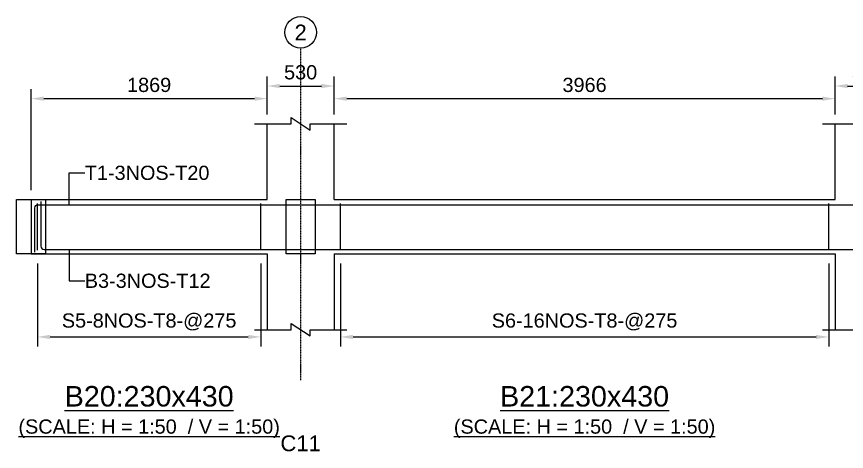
# Model space of a CAD drawing. Header units: inches. Extents: x -816171 to 9366335, y -450961 to 689132.
# Drawn here: x 4618917 to 4632057, y 224447 to 231336 of the extents above; entities that cross this region are included whole.
import ezdxf
from ezdxf.enums import TextEntityAlignment as Align

# ---------------------------------------------------------------- set-up
doc = ezdxf.new("R2010")
doc.units = ezdxf.units.IN
doc.header["$MEASUREMENT"] = 0
doc.linetypes.add('SCCenter', pattern=[1.2, 0.5, -0.3, 0.1, -0.3])
doc.linetypes.add('SCHidden', pattern=[1000, 500, -500])
for name, color, linetype in [('Concrete Line', 2, 'Continuous'), ('Cut Line', 31, 'Continuous'), ('Dimension', 31, 'Continuous'), ('Grid', 8, 'Continuous'), ('Labels', 4, 'Continuous'), ('Labels_Support', 4, 'Continuous'), ('Link', 225, 'Continuous'), ('Reinforcement', 130, 'Continuous'), ('Text', 31, 'Continuous')]:
    doc.layers.add(name, color=color, linetype=linetype)
doc.styles.add('SC-SansSerif', font='SansSerif')
doc.styles.get("Standard").update_dxf_attribs({"font": 'txt.shx'})
doc.dimstyles.new('SCBBSDimStyl', dxfattribs={"dimtxt": 225, "dimasz": 200, "dimexe": 150, "dimexo": 150, "dimgap": 100, "dimtad": 1, "dimtoh": 1, "dimdec": 0, "dimzin": 0, "dimdsep": 46, "dimtxsty": 'SC-SansSerif', "dimcen": 0.09, "dimclrd": 8, "dimclre": 8, "dimclrt": 31, "dimadec": 0, "dimazin": 0, "dimtfac": 1, "dimtdec": 0, "dimtix": 1, "dimtofl": 0, "dimtmove": 0, "dimatfit": 3, "dimfxl": 1, "dimtolj": 1, "dimtzin": 0, "dimarcsym": 0})
doc.dimstyles.get("Standard").update_dxf_attribs({"dimtxt": 0.18, "dimasz": 0.18, "dimexe": 0.18, "dimexo": 0.0625, "dimgap": 0.09, "dimtad": 0, "dimtih": 1, "dimtoh": 1, "dimdec": 4, "dimzin": 0, "dimdsep": 46, "dimtxsty": 'Standard', "dimcen": 0.09, "dimadec": 0, "dimazin": 0, "dimtfac": 1, "dimtdec": 4, "dimtofl": 0, "dimtmove": 0, "dimatfit": 3, "dimfxl": 1, "dimtolj": 1, "dimtzin": 0, "dimarcsym": 0})

# ---------------------------------------------------------------- blocks, each defined once
blk = doc.blocks.new('*D2080')
at = {"layer": 'DEFPOINTS', "color": 0, "transparency": 16777216}
for p in [(4619247, 227576), (4622785, 227576), (4622785, 226261)]:
    blk.add_point(p, dxfattribs=at)
at = {"layer": 'Dimension', "color": 8, "lineweight": -2, "transparency": 16777216}
for p, q in [((4619247, 227426), (4619247, 226111)), ((4622785, 227426), (4622785, 226111)), ((4619447, 226261), (4622585, 226261))]:
    blk.add_line(p, q, dxfattribs=at)
at = {"layer": 'Dimension', "color": 8, "transparency": 16777216}
for points in [[(4619447, 226294), (4619447, 226227), (4619247, 226261)], [(4622585, 226294), (4622585, 226227), (4622785, 226261)]]:
    blk.add_solid(points, dxfattribs=at)
at = {"layer": 'Dimension', "color": 31, "transparency": 16777216, "insert": (4621016, 226498), "char_height": 225, "attachment_point": 5, "style": 'SC-SansSerif'}
blk.add_mtext('\\A1;S5-8NOS-T8-@275', dxfattribs=at)
blk = doc.blocks.new('*D2081')
at = {"layer": 'DEFPOINTS', "color": 0, "transparency": 16777216}
for p in [(4624045, 227576), (4631777, 227576), (4631777, 226261)]:
    blk.add_point(p, dxfattribs=at)
at = {"layer": 'Dimension', "color": 8, "lineweight": -2, "transparency": 16777216}
for p, q in [((4624045, 227426), (4624045, 226111)), ((4631777, 227426), (4631777, 226111)), ((4624245, 226261), (4631577, 226261))]:
    blk.add_line(p, q, dxfattribs=at)
at = {"layer": 'Dimension', "color": 8, "transparency": 16777216}
for points in [[(4624245, 226294), (4624245, 226227), (4624045, 226261)], [(4631577, 226294), (4631577, 226227), (4631777, 226261)]]:
    blk.add_solid(points, dxfattribs=at)
at = {"layer": 'Dimension', "color": 31, "transparency": 16777216, "insert": (4627911, 226498), "char_height": 225, "attachment_point": 5, "style": 'SC-SansSerif'}
blk.add_mtext('\\A1;S6-16NOS-T8-@275', dxfattribs=at)
blk = doc.blocks.new('*D2087')
at = {"layer": 'DEFPOINTS', "color": 0, "transparency": 16777216}
for p in [(4622885, 230036), (4622885, 229636), (4619147, 228436)]:
    blk.add_point(p, dxfattribs=at)
at = {"layer": 'Dimension', "color": 8, "lineweight": -2, "transparency": 16777216}
for p, q in [((4619147, 228586), (4619147, 230186)), ((4622885, 229786), (4622885, 230186)), ((4619347, 230036), (4622685, 230036))]:
    blk.add_line(p, q, dxfattribs=at)
at = {"layer": 'Dimension', "color": 8, "transparency": 16777216}
for points in [[(4619347, 230069), (4619347, 230002), (4619147, 230036)], [(4622685, 230069), (4622685, 230002), (4622885, 230036)]]:
    blk.add_solid(points, dxfattribs=at)
at = {"layer": 'Dimension', "color": 31, "transparency": 16777216, "insert": (4621016, 230252), "char_height": 225, "attachment_point": 5, "style": 'SC-SansSerif'}
blk.add_mtext('\\A1;1869', dxfattribs=at)
blk = doc.blocks.new('*D2088')
at = {"layer": 'DEFPOINTS', "color": 0, "transparency": 16777216}
for p in [(4631877, 230036), (4623945, 229636), (4631877, 229636)]:
    blk.add_point(p, dxfattribs=at)
at = {"layer": 'Dimension', "color": 8, "lineweight": -2, "transparency": 16777216}
for p, q in [((4623945, 229786), (4623945, 230186)), ((4631877, 229786), (4631877, 230186)), ((4624145, 230036), (4631677, 230036))]:
    blk.add_line(p, q, dxfattribs=at)
at = {"layer": 'Dimension', "color": 8, "transparency": 16777216}
for points in [[(4624145, 230069), (4624145, 230002), (4623945, 230036)], [(4631677, 230069), (4631677, 230002), (4631877, 230036)]]:
    blk.add_solid(points, dxfattribs=at)
at = {"layer": 'Dimension', "color": 31, "transparency": 16777216, "insert": (4627911, 230252), "char_height": 225, "attachment_point": 5, "style": 'SC-SansSerif'}
blk.add_mtext('\\A1;3966', dxfattribs=at)
blk = doc.blocks.new('*D2091')
at = {"layer": 'DEFPOINTS', "color": 0, "transparency": 16777216}
for p in [(4623945, 230236), (4622885, 229636), (4623945, 229636)]:
    blk.add_point(p, dxfattribs=at)
at = {"layer": 'Dimension', "color": 8, "lineweight": -2, "transparency": 16777216}
for p, q in [((4622885, 229786), (4622885, 230386)), ((4623945, 229786), (4623945, 230386)), ((4623085, 230236), (4623745, 230236))]:
    blk.add_line(p, q, dxfattribs=at)
at = {"layer": 'Dimension', "color": 8, "transparency": 16777216}
for points in [[(4623085, 230269), (4623085, 230202), (4622885, 230236)], [(4623745, 230269), (4623745, 230202), (4623945, 230236)]]:
    blk.add_solid(points, dxfattribs=at)
at = {"layer": 'Dimension', "color": 31, "transparency": 16777216, "insert": (4623415, 230452), "char_height": 225, "attachment_point": 5, "style": 'SC-SansSerif'}
blk.add_mtext('\\A1;530', dxfattribs=at)
blk = doc.blocks.new('*D2092')
at = {"layer": 'DEFPOINTS', "color": 0, "transparency": 16777216}
for p in [(4632937, 230236), (4631877, 229636), (4632937, 229636)]:
    blk.add_point(p, dxfattribs=at)
at = {"layer": 'Dimension', "color": 8, "lineweight": -2, "transparency": 16777216}
for p, q in [((4631877, 229786), (4631877, 230386)), ((4632937, 229786), (4632937, 230386)), ((4632077, 230236), (4632737, 230236))]:
    blk.add_line(p, q, dxfattribs=at)
at = {"layer": 'Dimension', "color": 8, "transparency": 16777216}
for points in [[(4632077, 230269), (4632077, 230202), (4631877, 230236)], [(4632737, 230269), (4632737, 230202), (4632937, 230236)]]:
    blk.add_solid(points, dxfattribs=at)
at = {"layer": 'Dimension', "color": 31, "transparency": 16777216, "insert": (4632407, 230452), "char_height": 225, "attachment_point": 5, "style": 'SC-SansSerif'}
blk.add_mtext('\\A1;530', dxfattribs=at)

msp = doc.modelspace()

# ---------------------------------------------------------------- linework, layer by layer
at = {"layer": 'Concrete Line'}
for p, q in [((4622885.34613, 228435.78156), (4622885.34613, 229635.78156)), ((4623945.34613, 228435.78156), (4623945.34613, 229635.78156)), ((4631877.34613, 228435.78156), (4631877.34613, 229635.78156)), ((4619147.34613, 228435.78156), (4619147.34613, 227575.78156)), ((4622885.34613, 227575.78156), (4622885.34613, 226375.78156)), ((4623945.34613, 227575.78156), (4623945.34613, 226375.78156)), ((4631877.34613, 227575.78156), (4631877.34613, 226375.78156))]:
    msp.add_line(p, q, dxfattribs=at)
for points in [[(4618917.34613, 228435.78156), (4619377.34613, 228435.78156), (4619377.34613, 228435.78156), (4619377.34613, 227575.78156), (4619377.34613, 227575.78156), (4618917.34613, 227575.78156), (4618917.34613, 227575.78156), (4618917.34613, 228435.78156)], [(4623185.34613, 228435.78156), (4623645.34613, 228435.78156), (4623645.34613, 228435.78156), (4623645.34613, 227575.78156), (4623645.34613, 227575.78156), (4623185.34613, 227575.78156), (4623185.34613, 227575.78156), (4623185.34613, 228435.78156)]]:
    msp.add_lwpolyline(points, close=True, dxfattribs=at)
at = {"layer": 'Concrete Line', "linetype": 'SCHidden'}
for points in [[(4618917.34613, 228435.78156), (4619377.34613, 228435.78156), (4619377.34613, 228435.78156), (4619377.34613, 227575.78156), (4619377.34613, 227575.78156), (4618917.34613, 227575.78156), (4618917.34613, 227575.78156), (4618917.34613, 228435.78156)], [(4623185.34613, 228435.78156), (4623645.34613, 228435.78156), (4623645.34613, 228435.78156), (4623645.34613, 227575.78156), (4623645.34613, 227575.78156), (4623185.34613, 227575.78156), (4623185.34613, 227575.78156), (4623185.34613, 228435.78156)]]:
    msp.add_lwpolyline(points, close=True, dxfattribs=at)
at = {"layer": 'Concrete Line'}
for points in [[(4619147.34613, 228435.78156), (4622885.34613, 228435.78156)], [(4623945.34613, 228435.78156), (4631877.34613, 228435.78156)], [(4619147.34613, 227575.78156), (4622885.34613, 227575.78156)], [(4623945.34613, 227575.78156), (4631877.34613, 227575.78156)]]:
    msp.add_lwpolyline(points, dxfattribs=at)
at = {"layer": 'Cut Line'}
for points in [[(4622685.34613, 229635.78156), (4623265.34613, 229635.78156), (4623265.34613, 229735.78156), (4623565.34613, 229535.78156), (4623565.34613, 229635.78156), (4624145.34613, 229635.78156)], [(4631677.34613, 229635.78156), (4632257.34613, 229635.78156), (4632257.34613, 229735.78156), (4632557.34613, 229535.78156), (4632557.34613, 229635.78156), (4633137.34613, 229635.78156)], [(4622685.34613, 226375.78156), (4623265.34613, 226375.78156), (4623265.34613, 226475.78156), (4623565.34613, 226275.78156), (4623565.34613, 226375.78156), (4624145.34613, 226375.78156)], [(4631677.34613, 226375.78156), (4632257.34613, 226375.78156), (4632257.34613, 226475.78156), (4632557.34613, 226275.78156), (4632557.34613, 226375.78156), (4633137.34613, 226375.78156)]]:
    msp.add_lwpolyline(points, dxfattribs=at)
at = {"layer": 'Grid', "linetype": 'SCCenter'}
msp.add_line((4623415.34613, 230835.78156), (4623415.34613, 225575.78156), dxfattribs=at)
at = {"layer": 'Grid'}
msp.add_circle((4623415.34613, 231085.78156), 250, dxfattribs=at)
at = {"layer": 'Link'}
for p, q in [((4619247.34613, 227635.78156), (4619247.34613, 228375.78156)), ((4622785.34613, 227635.78156), (4622785.34613, 228375.78156)), ((4624045.34613, 227635.78156), (4624045.34613, 228375.78156)), ((4631777.34613, 227635.78156), (4631777.34613, 228375.78156))]:
    msp.add_line(p, q, dxfattribs=at)
at = {"layer": 'Reinforcement'}
for points in [[(4619303.34613, 228405.78156), (4619303.34613, 227697.78156, 0.4142135624), (4619353.34613, 227647.78156), (4640651.84624, 227647.78156), (4640795.84624, 227691.78156), (4642091.84624, 227691.78156)], [(4619207.34613, 227605.78156), (4619207.34613, 228305.78156, -0.4142135624), (4619257.34613, 228355.78156), (4639560.85065, 228355.78156), (4639800.85065, 228303.78156), (4641960.85065, 228303.78156)]]:
    msp.add_lwpolyline(points, format="xyb", dxfattribs=at)

# ---------------------------------------------------------------- texts
at = {"layer": 'Grid', "style": 'SC-SansSerif'}
msp.add_text('2', height=250, dxfattribs=at).set_placement((4623415.34613, 231085.78156), align=Align.MIDDLE)
at = {"layer": 'Labels', "style": 'SC-SansSerif'}
for s, p in [('%%uB20:230x430', (4621016.34613, 225060.78156)), ('%%uB21:230x430', (4627911.34613, 225060.78156))]:
    msp.add_text(s, height=325, dxfattribs=at).set_placement(p, align=Align.BOTTOM_CENTER)
at = {"layer": 'Labels_Support', "style": 'SC-SansSerif'}
msp.add_text('C11', height=250, dxfattribs=at).set_placement((4623415.34613, 224375.78156), align=Align.BOTTOM_CENTER)
at = {"layer": 'Text', "style": 'SC-SansSerif'}
for s, p in [('T1-3NOS-T20', (4619997.34613, 228860.78156)), ('B3-3NOS-T12', (4619997.34613, 227150.78156))]:
    msp.add_text(s, height=225, dxfattribs=at).set_placement(p, align=Align.MIDDLE_LEFT)
for p in [(4621016.34613, 224660.78156), (4627911.34613, 224660.78156)]:
    msp.add_text('%%u(SCALE: H = 1:50  / V = 1:50)', height=225, dxfattribs=at).set_placement(p, align=Align.BOTTOM_CENTER)

# ---------------------------------------------------------------- dimensions: what is measured, and where the dimension line sits
at = {"layer": 'Dimension'}
for base, p1, p2, text, picture, middle in [((4623945.34613, 230235.78156), (4622885.34613, 229635.78156), (4623945.34613, 229635.78156), '530', '*D2091', (4623415.34613, 230451.83094)), ((4632937.34613, 230235.78156), (4631877.34613, 229635.78156), (4632937.34613, 229635.78156), '530', '*D2092', (4632407.34613, 230451.83094)), ((4622885.34613, 230035.78156), (4619147.34613, 228435.78156), (4622885.34613, 229635.78156), '1869', '*D2087', (4621016.34613, 230251.83094)), ((4631877.34613, 230035.78156), (4623945.34613, 229635.78156), (4631877.34613, 229635.78156), '3966', '*D2088', (4627911.34613, 230251.83094)), ((4622785.34613, 226260.78156), (4619247.34613, 227575.78156), (4622785.34613, 227575.78156), 'S5-8NOS-T8-@275', '*D2080', (4621016.34613, 226497.50995)), ((4631777.34613, 226260.78156), (4624045.34613, 227575.78156), (4631777.34613, 227575.78156), 'S6-16NOS-T8-@275', '*D2081', (4627911.34613, 226497.50995))]:
    dim = msp.add_linear_dim(base=base, p1=p1, p2=p2, text=text, dimstyle='SCBBSDimStyl', dxfattribs=at)
    dim.commit()
    dim.dimension.update_dxf_attribs({"geometry": picture, "text_midpoint": middle})

# ---------------------------------------------------------------- leaders
at = {"layer": 'Dimension', "color": 8}
for points in [[(4619747.34613, 228355.78156), (4619747.34613, 228860.78156), (4619997.34613, 228860.78156)], [(4619747.34613, 227647.78156), (4619747.34613, 227150.78156), (4619997.34613, 227150.78156)]]:
    msp.add_leader(points, dimstyle='Standard', dxfattribs=at)

doc.saveas('drawing.dxf')
